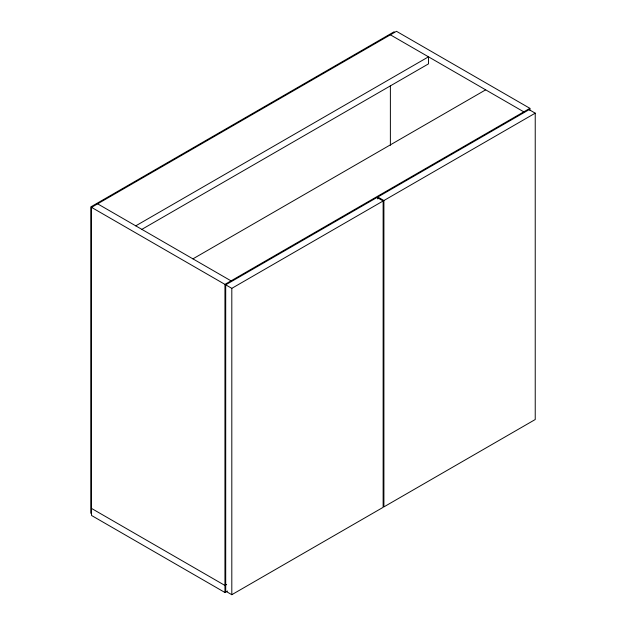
<?xml version="1.0" encoding="UTF-8"?>
<svg xmlns="http://www.w3.org/2000/svg" width="626" height="626" viewBox="0 0 626 626"><rect width="100%" height="100%" fill="white"/><g stroke="black" fill="none" stroke-linecap="round" stroke-linejoin="round"><path stroke-width="0.94" d="M394.192 31.738L90.77 206.924L90.77 513.273M227.488 591.03L224.945 592.501L91.529 515.472L91.529 207.362L396.477 31.3L529.893 108.329L529.893 110.286M135.748 225.845L428.497 56.825L428.497 63.868L141.672 229.468M192.925 258.859L485.674 89.839M91.529 207.362L224.945 284.384L529.893 108.329M225.704 284.83L377.04 197.456L383.135 200.977L383.135 507.326L231.808 594.7L225.704 591.179L225.704 284.83L231.808 288.351L383.135 200.977M377.799 198.966L377.799 197.018L529.134 109.644L535.23 113.165L535.23 419.522L383.902 506.888L383.902 200.539L535.23 113.165M226.643 584.481L224.945 585.459L91.529 508.429M390.381 34.821L523.798 111.851M377.799 197.018L383.902 200.539M97.633 203.841L231.041 280.863M390.381 85.652L390.381 145.279M231.808 288.351L231.808 594.7M224.945 284.384L224.945 592.501"/></g></svg>
